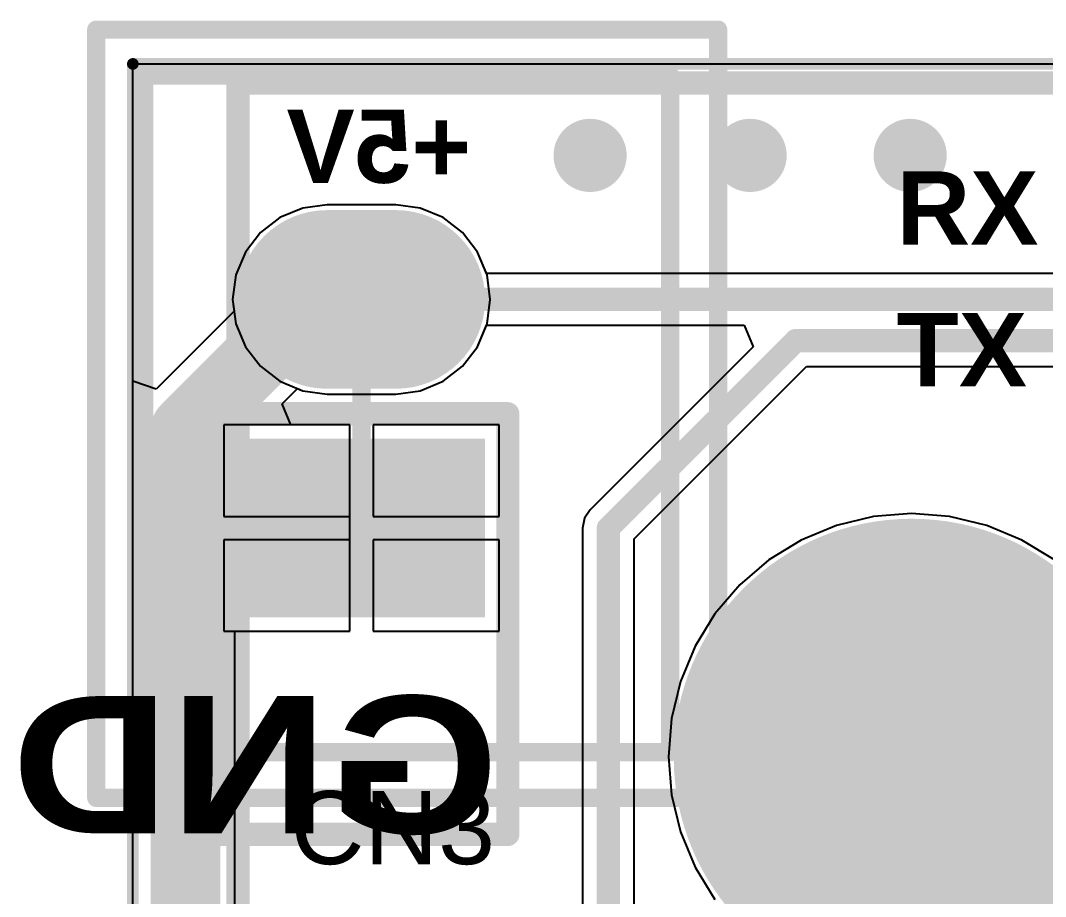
# Model space of a CAD drawing. Header units: inches. Extents: x -2.6 to 46, y -0.6 to 52.9.
# Drawn here: x -1.23 to 9.98, y 40.9 to 50.47 of the extents above; entities that cross this region are included whole.
import ezdxf

# ---------------------------------------------------------------- set-up
doc = ezdxf.new("R2010")
doc.units = ezdxf.units.IN
for name, color, linetype in [('Bottom Layer', 5, 'Continuous'), ('Bottom Overlay', 54, 'Continuous'), ('Bottom Solder', 6, 'Continuous'), ('Mechanical 1', 6, 'Continuous'), ('Mechanical 13', 56, 'Continuous'), ('Mechanical 15', 56, 'Continuous'), ('Multi-Layer', 9, 'Continuous'), ('Top Layer', 1, 'Continuous'), ('Top Overlay', 2, 'Continuous'), ('Top Solder', 216, 'Continuous')]:
    doc.layers.add(name, color=color, linetype=linetype)
doc.styles.add('Arial', font='', dxfattribs={"height": 0.2})
doc.styles.add('Arial Black_Bold', font='', dxfattribs={"height": 0.2})
doc.styles.add('Arial_Bold', font='', dxfattribs={"height": 0.2})
doc.styles.get('Arial').set_extended_font_data('Arial')
doc.styles.get('Arial Black_Bold').set_extended_font_data('Arial Black', bold=True)
doc.styles.get('Arial_Bold').set_extended_font_data('Arial', bold=True)

msp = doc.modelspace()

# ---------------------------------------------------------------- hatches: boundary and pattern name
at = {"layer": 'Bottom Layer'}
h = msp.add_hatch(color=5, dxfattribs=at)
edge = h.paths.add_edge_path()
edge.add_arc((5, 49), 0.4, 0, 360)
h = msp.add_hatch(color=5, dxfattribs=at)
edge = h.paths.add_edge_path()
edge.add_arc((6.75, 49), 0.4, 0, 360)
h = msp.add_hatch(color=5, dxfattribs=at)
edge = h.paths.add_edge_path()
edge.add_arc((8.5, 49), 0.4, 0, 360)
h = msp.add_hatch(color=5, dxfattribs=at)
edge = h.paths.add_edge_path()
edge.add_arc((2.875, 47.425), 0.875, 270, 450)
edge.add_line((2.875, 48.3), (2.125, 48.3))
edge.add_arc((2.125, 47.425), 0.875, 90, 270)
edge.add_line((2.125, 46.55), (2.875, 46.55))
msp.add_hatch(color=5, dxfattribs=at).paths.add_polyline_path([(1.25, 44.05), (1.25, 45.8), (3.75, 45.8), (3.75, 44.05)])
h = msp.add_hatch(color=5, dxfattribs=at)
edge = h.paths.add_edge_path()
edge.add_arc((8.516, 42.425), 2.5, 0, 360)
at = {"layer": 'Bottom Solder'}
h = msp.add_hatch(color=6, dxfattribs=at)
edge = h.paths.add_edge_path()
edge.add_arc((2.875, 47.425), 0.977, 270, 450)
edge.add_line((2.875, 48.402), (2.125, 48.402))
edge.add_arc((2.125, 47.425), 0.977, 90, 270)
edge.add_line((2.125, 46.448), (2.875, 46.448))
msp.add_hatch(color=6, dxfattribs=at).paths.add_polyline_path([(1.148, 43.948), (1.148, 45.902), (3.852, 45.902), (3.852, 43.948)])
h = msp.add_hatch(color=6, dxfattribs=at)
edge = h.paths.add_edge_path()
edge.add_arc((8.516, 42.425), 2.602, 0, 360)
at = {"layer": 'Multi-Layer'}
h = msp.add_hatch(color=9, dxfattribs=at)
edge = h.paths.add_edge_path()
edge.add_arc((2.875, 47.425), 0.875, 270, 450)
edge.add_line((2.875, 48.3), (2.125, 48.3))
edge.add_arc((2.125, 47.425), 0.875, 90, 270)
edge.add_line((2.125, 46.55), (2.875, 46.55))
msp.add_hatch(color=9, dxfattribs=at).paths.add_polyline_path([(1.25, 44.05), (1.25, 45.8), (3.75, 45.8), (3.75, 44.05)])
h = msp.add_hatch(color=9, dxfattribs=at)
edge = h.paths.add_edge_path()
edge.add_arc((8.516, 42.425), 2.5, 0, 360)
at = {"layer": 'Top Layer'}
h = msp.add_hatch(color=1, dxfattribs=at)
edge = h.paths.add_edge_path()
edge.add_arc((5, 49), 0.4, 0, 360)
h = msp.add_hatch(color=1, dxfattribs=at)
edge = h.paths.add_edge_path()
edge.add_arc((6.75, 49), 0.4, 0, 360)
h = msp.add_hatch(color=1, dxfattribs=at)
edge = h.paths.add_edge_path()
edge.add_arc((8.5, 49), 0.4, 0, 360)
h = msp.add_hatch(color=1, dxfattribs=at)
edge = h.paths.add_edge_path()
edge.add_arc((2.875, 47.425), 0.875, 270, 450)
edge.add_line((2.875, 48.3), (2.125, 48.3))
edge.add_arc((2.125, 47.425), 0.875, 90, 270)
edge.add_line((2.125, 46.55), (2.875, 46.55))
msp.add_hatch(color=1, dxfattribs=at).paths.add_polyline_path([(1.25, 44.05), (1.25, 45.8), (3.75, 45.8), (3.75, 44.05)])
h = msp.add_hatch(color=1, dxfattribs=at)
edge = h.paths.add_edge_path()
edge.add_arc((8.516, 42.425), 2.5, 0, 360)
at = {"layer": 'Top Solder'}
h = msp.add_hatch(color=216, dxfattribs=at)
edge = h.paths.add_edge_path()
edge.add_arc((2.875, 47.425), 0.977, 270, 450)
edge.add_line((2.875, 48.402), (2.125, 48.402))
edge.add_arc((2.125, 47.425), 0.977, 90, 270)
edge.add_line((2.125, 46.448), (2.875, 46.448))
msp.add_hatch(color=216, dxfattribs=at).paths.add_polyline_path([(1.148, 43.948), (1.148, 45.902), (3.852, 45.902), (3.852, 43.948)])
h = msp.add_hatch(color=216, dxfattribs=at)
edge = h.paths.add_edge_path()
edge.add_arc((8.516, 42.425), 2.602, 0, 360)

# ---------------------------------------------------------------- linework, layer by layer
at = {"layer": 'Bottom Layer'}
for p, q in [((0, 46.537), (0, 50)), ((0, 50), (18.141, 50)), ((1.857, 48.424), (1.608, 48.32)), ((2.125, 48.459), (1.857, 48.424)), ((2.875, 48.459), (2.125, 48.459)), ((3.143, 48.424), (2.875, 48.459)), ((3.392, 48.32), (3.143, 48.424)), ((1.608, 48.32), (1.394, 48.156)), ((3.606, 48.156), (3.392, 48.32)), ((1.394, 48.156), (1.23, 47.942)), ((3.77, 47.942), (3.606, 48.156)), ((1.23, 47.942), (1.126, 47.693)), ((3.867, 47.707), (3.77, 47.942)), ((1.126, 47.693), (1.091, 47.425)), ((10.158, 47.707), (3.867, 47.707)), ((1.091, 47.425), (1.108, 47.298)), ((1.108, 47.298), (0.254, 46.445)), ((3.77, 46.908), (3.867, 47.143)), ((3.867, 47.143), (6.686, 47.143)), ((6.686, 47.143), (6.783, 46.908)), ((3.606, 46.694), (3.77, 46.908)), ((6.783, 46.908), (5, 45.125)), ((3.392, 46.53), (3.606, 46.694)), ((5.482, 44.808), (7.367, 46.693)), ((7.367, 46.693), (10.426, 46.693)), ((0.01, 46.529), (0, 46.537)), ((0.254, 46.445), (0.01, 46.529)), ((3.143, 46.426), (3.392, 46.53)), ((1.632, 46.283), (1.799, 46.45)), ((1.799, 46.45), (1.857, 46.426)), ((1.857, 46.426), (2.125, 46.391)), ((2.875, 46.391), (3.143, 46.426)), ((2.125, 46.391), (2.875, 46.391)), ((1.727, 46.054), (1.632, 46.283)), ((2.373, 46.054), (1.727, 46.054)), ((2.373, 44.925), (2.373, 46.054)), ((4.004, 46.054), (2.627, 46.054)), ((2.627, 46.054), (2.627, 45.052)), ((4.004, 45.052), (4.004, 46.054)), ((5, 45.125), (4.939, 45.033)), ((8.516, 45.083), (8.1, 45.05)), ((8.932, 45.05), (8.516, 45.083)), ((2.627, 45.052), (4.004, 45.052)), ((4.939, 45.033), (4.918, 44.925)), ((7.695, 44.953), (7.309, 44.793)), ((8.1, 45.05), (7.695, 44.953)), ((9.337, 44.953), (8.932, 45.05)), ((9.723, 44.793), (9.337, 44.953)), ((2.373, 43.796), (2.373, 44.925)), ((4.918, 44.925), (4.918, 44.925)), ((4.918, 44.925), (4.918, 37.515)), ((4.004, 44.798), (2.627, 44.798)), ((2.627, 44.798), (2.627, 43.796)), ((4.004, 43.796), (4.004, 44.798)), ((5.482, 37.398), (5.482, 44.808)), ((7.309, 44.793), (6.954, 44.576)), ((10.078, 44.576), (9.723, 44.793)), ((6.954, 44.576), (6.636, 44.305)), ((6.636, 44.305), (6.365, 43.987)), ((6.365, 43.987), (6.148, 43.632)), ((1.116, 38.912), (1.116, 43.796)), ((1.116, 43.796), (2.373, 43.796)), ((2.627, 43.796), (4.004, 43.796)), ((6.148, 43.632), (5.988, 43.246)), ((5.988, 43.246), (5.891, 42.841)), ((5.891, 42.841), (5.858, 42.425)), ((5.858, 42.425), (5.891, 42.009)), ((5.891, 42.009), (5.988, 41.604)), ((5.988, 41.604), (6.148, 41.218)), ((6.148, 41.218), (6.365, 40.863))]:
    msp.add_line(p, q, dxfattribs=at)
for points in [[(0.575, 46, 0.762, 0.762, 0), (2, 47.425, 0.762, 0.762, 0)], [(2, 47.425, 0.508, 0.508, 0), (2.5, 47.425, 0.508, 0.508, 0)], [(2.5, 47.425, 0.254, 0.254, 0), (10.275, 47.425, 0.254, 0.254, 0)], [(5.2, 44.925, 0.254, 0.254, 0), (7.25, 46.975, 0.254, 0.254, 0)], [(7.25, 46.975, 0.254, 0.254, 0), (10.426, 46.975, 0.254, 0.254, 0)], [(0.575, 37.75, 0.762, 0.762, 0), (0.575, 46, 0.762, 0.762, 0)], [(5.2, 37.398, 0.254, 0.254, 0), (5.2, 44.925, 0.254, 0.254, 0)]]:
    msp.add_lwpolyline(points, format="xyseb", dxfattribs=at)
for points in [[(1.81, 47.425, 0.381, 0.381, 1), (2.191, 47.425, 0.381, 0.381, 1)], [(1.873, 47.425, 0.254, 0.254, 1), (2.127, 47.425, 0.254, 0.254, 1)], [(2.373, 47.425, 0.254, 0.254, 1), (2.627, 47.425, 0.254, 0.254, 1)], [(2.437, 47.425, 0.127, 0.127, 1), (2.564, 47.425, 0.127, 0.127, 1)], [(7.186, 46.975, 0.127, 0.127, 1), (7.313, 46.975, 0.127, 0.127, 1)], [(7.186, 46.975, 0.127, 0.127, 1), (7.313, 46.975, 0.127, 0.127, 1)], [(0.385, 46, 0.381, 0.381, 1), (0.766, 46, 0.381, 0.381, 1)], [(0.385, 46, 0.381, 0.381, 1), (0.766, 46, 0.381, 0.381, 1)], [(5.136, 44.925, 0.127, 0.127, 1), (5.263, 44.925, 0.127, 0.127, 1)], [(5.136, 44.925, 0.127, 0.127, 1), (5.263, 44.925, 0.127, 0.127, 1)]]:
    msp.add_lwpolyline(points, format="xyseb", close=True, dxfattribs=at)
at = {"layer": 'Bottom Overlay'}
for points in [[(0.9, 41.575, 0.254, 0.254, 0), (0.9, 46.175, 0.254, 0.254, 0)], [(0.9, 46.175, 0.254, 0.254, 0), (4.1, 46.175, 0.254, 0.254, 0)], [(4.1, 41.575, 0.254, 0.254, 0), (4.1, 46.175, 0.254, 0.254, 0)], [(0.9, 41.575, 0.254, 0.254, 0), (4.1, 41.575, 0.254, 0.254, 0)]]:
    msp.add_lwpolyline(points, format="xyseb", dxfattribs=at)
for points in [[(0.837, 46.175, 0.127, 0.127, 1), (0.964, 46.175, 0.127, 0.127, 1)], [(0.837, 46.175, 0.127, 0.127, 1), (0.964, 46.175, 0.127, 0.127, 1)], [(4.036, 46.175, 0.127, 0.127, 1), (4.163, 46.175, 0.127, 0.127, 1)], [(4.036, 46.175, 0.127, 0.127, 1), (4.163, 46.175, 0.127, 0.127, 1)], [(0.837, 41.575, 0.127, 0.127, 1), (0.964, 41.575, 0.127, 0.127, 1)], [(0.837, 41.575, 0.127, 0.127, 1), (0.964, 41.575, 0.127, 0.127, 1)], [(4.036, 41.575, 0.127, 0.127, 1), (4.163, 41.575, 0.127, 0.127, 1)], [(4.036, 41.575, 0.127, 0.127, 1), (4.163, 41.575, 0.127, 0.127, 1)]]:
    msp.add_lwpolyline(points, format="xyseb", close=True, dxfattribs=at)
at = {"layer": 'Mechanical 1'}
for points in [[(0, 0, 0.127, 0.127, 0), (0, 50, 0.127, 0.127, 0)], [(0, 50, 0.127, 0.127, 0), (38.25, 50, 0.127, 0.127, 0)]]:
    msp.add_lwpolyline(points, format="xyseb", dxfattribs=at)
msp.add_lwpolyline([(-0.032, 50, 0.0635, 0.0635, 1), (0.032, 50, 0.0635, 0.0635, 1)], format="xyseb", close=True, dxfattribs=at)
msp.add_lwpolyline([(-0.032, 50, 0.0635, 0.0635, 1), (0.032, 50, 0.0635, 0.0635, 1)], format="xyseb", close=True, dxfattribs=at)
at = {"layer": 'Mechanical 13'}
for points in [[(0.125, 42.475, 0.2, 0.2, 0), (0.125, 49.875, 0.2, 0.2, 0)], [(0.125, 49.875, 0.2, 0.2, 0), (5.875, 49.875, 0.2, 0.2, 0)], [(1.15, 49.791, 0.254, 0.254, 0), (43.85, 49.791, 0.254, 0.254, 0)], [(1.15, 9.405, 0.254, 0.254, 0), (1.15, 49.791, 0.254, 0.254, 0)], [(5.875, 42.475, 0.2, 0.2, 0), (5.875, 49.875, 0.2, 0.2, 0)], [(0.125, 42.475, 0.2, 0.2, 0), (5.875, 42.475, 0.2, 0.2, 0)]]:
    msp.add_lwpolyline(points, format="xyseb", dxfattribs=at)
for points in [[(0.075, 49.875, 0.1, 0.1, 1), (0.175, 49.875, 0.1, 0.1, 1)], [(0.075, 49.875, 0.1, 0.1, 1), (0.175, 49.875, 0.1, 0.1, 1)], [(1.087, 49.791, 0.127, 0.127, 1), (1.214, 49.791, 0.127, 0.127, 1)], [(1.087, 49.791, 0.127, 0.127, 1), (1.214, 49.791, 0.127, 0.127, 1)], [(5.825, 49.875, 0.1, 0.1, 1), (5.925, 49.875, 0.1, 0.1, 1)], [(5.825, 49.875, 0.1, 0.1, 1), (5.925, 49.875, 0.1, 0.1, 1)], [(0.075, 42.475, 0.1, 0.1, 1), (0.175, 42.475, 0.1, 0.1, 1)], [(0.075, 42.475, 0.1, 0.1, 1), (0.175, 42.475, 0.1, 0.1, 1)], [(5.825, 42.475, 0.1, 0.1, 1), (5.925, 42.475, 0.1, 0.1, 1)], [(5.825, 42.475, 0.1, 0.1, 1), (5.925, 42.475, 0.1, 0.1, 1)]]:
    msp.add_lwpolyline(points, format="xyseb", close=True, dxfattribs=at)
at = {"layer": 'Mechanical 15'}
for points in [[(-0.4, 41.975, 0.2, 0.2, 0), (-0.4, 50.375, 0.2, 0.2, 0)], [(-0.4, 50.375, 0.2, 0.2, 0), (6.4, 50.375, 0.2, 0.2, 0)], [(6.4, 41.975, 0.2, 0.2, 0), (6.4, 50.375, 0.2, 0.2, 0)], [(2.5, 45.675, 0.2, 0.2, 0), (2.5, 46.675, 0.2, 0.2, 0)], [(2, 46.175, 0.2, 0.2, 0), (3, 46.175, 0.2, 0.2, 0)], [(-0.4, 41.975, 0.2, 0.2, 0), (6.4, 41.975, 0.2, 0.2, 0)]]:
    msp.add_lwpolyline(points, format="xyseb", dxfattribs=at)
for points in [[(-0.45, 50.375, 0.1, 0.1, 1), (-0.35, 50.375, 0.1, 0.1, 1)], [(-0.45, 50.375, 0.1, 0.1, 1), (-0.35, 50.375, 0.1, 0.1, 1)], [(6.35, 50.375, 0.1, 0.1, 1), (6.45, 50.375, 0.1, 0.1, 1)], [(6.35, 50.375, 0.1, 0.1, 1), (6.45, 50.375, 0.1, 0.1, 1)], [(2.45, 46.675, 0.1, 0.1, 1), (2.55, 46.675, 0.1, 0.1, 1)], [(1.95, 46.175, 0.1, 0.1, 1), (2.05, 46.175, 0.1, 0.1, 1)], [(2.95, 46.175, 0.1, 0.1, 1), (3.05, 46.175, 0.1, 0.1, 1)], [(2.45, 45.675, 0.1, 0.1, 1), (2.55, 45.675, 0.1, 0.1, 1)], [(-0.45, 41.975, 0.1, 0.1, 1), (-0.35, 41.975, 0.1, 0.1, 1)], [(-0.45, 41.975, 0.1, 0.1, 1), (-0.35, 41.975, 0.1, 0.1, 1)], [(6.35, 41.975, 0.1, 0.1, 1), (6.45, 41.975, 0.1, 0.1, 1)], [(6.35, 41.975, 0.1, 0.1, 1), (6.45, 41.975, 0.1, 0.1, 1)]]:
    msp.add_lwpolyline(points, format="xyseb", close=True, dxfattribs=at)
at = {"layer": 'Top Layer'}
for p, q in [((0, 26.573), (0, 50)), ((0, 50), (15.866, 50)), ((1.857, 48.424), (1.608, 48.32)), ((2.125, 48.459), (1.857, 48.424)), ((2.875, 48.459), (2.125, 48.459)), ((3.143, 48.424), (2.875, 48.459)), ((3.392, 48.32), (3.143, 48.424)), ((1.608, 48.32), (1.394, 48.156)), ((3.606, 48.156), (3.392, 48.32)), ((1.394, 48.156), (1.23, 47.942)), ((3.77, 47.942), (3.606, 48.156)), ((1.23, 47.942), (1.126, 47.693)), ((3.874, 47.693), (3.77, 47.942)), ((1.126, 47.693), (1.091, 47.425)), ((3.909, 47.425), (3.874, 47.693)), ((1.091, 47.425), (1.126, 47.157)), ((3.874, 47.157), (3.909, 47.425)), ((1.126, 47.157), (1.23, 46.908)), ((3.77, 46.908), (3.874, 47.157)), ((1.23, 46.908), (1.394, 46.694)), ((3.606, 46.694), (3.77, 46.908)), ((1.394, 46.694), (1.608, 46.53)), ((3.392, 46.53), (3.606, 46.694)), ((1.608, 46.53), (1.857, 46.426)), ((3.143, 46.426), (3.392, 46.53)), ((1.857, 46.426), (2.125, 46.391)), ((2.875, 46.391), (3.143, 46.426)), ((2.125, 46.391), (2.875, 46.391)), ((2.373, 46.054), (0.996, 46.054)), ((0.996, 46.054), (0.996, 45.052)), ((2.373, 45.052), (2.373, 46.054)), ((4.004, 46.054), (2.627, 46.054)), ((2.627, 46.054), (2.627, 45.052)), ((4.004, 45.052), (4.004, 46.054)), ((8.516, 45.083), (8.1, 45.05)), ((8.932, 45.05), (8.516, 45.083)), ((0.996, 45.052), (2.373, 45.052)), ((2.627, 45.052), (4.004, 45.052)), ((7.695, 44.953), (7.309, 44.793)), ((8.1, 45.05), (7.695, 44.953)), ((9.337, 44.953), (8.932, 45.05)), ((9.723, 44.793), (9.337, 44.953)), ((2.373, 44.798), (0.996, 44.798)), ((0.996, 44.798), (0.996, 43.796)), ((2.373, 43.796), (2.373, 44.798)), ((4.004, 44.798), (2.627, 44.798)), ((2.627, 44.798), (2.627, 43.796)), ((4.004, 43.796), (4.004, 44.798)), ((7.309, 44.793), (6.954, 44.576)), ((10.078, 44.576), (9.723, 44.793)), ((6.954, 44.576), (6.636, 44.305)), ((6.636, 44.305), (6.365, 43.987)), ((6.365, 43.987), (6.148, 43.632)), ((0.996, 43.796), (2.373, 43.796)), ((2.627, 43.796), (4.004, 43.796)), ((6.148, 43.632), (5.988, 43.246)), ((5.988, 43.246), (5.891, 42.841)), ((5.891, 42.841), (5.858, 42.425)), ((5.858, 42.425), (5.891, 42.009)), ((5.891, 42.009), (5.988, 41.604)), ((5.988, 41.604), (6.148, 41.218)), ((6.148, 41.218), (6.365, 40.863))]:
    msp.add_line(p, q, dxfattribs=at)
at = {"layer": 'Top Overlay'}
for points in [[(0.125, 49.875, 0.2, 0.2, 0), (5.875, 49.875, 0.2, 0.2, 0)], [(0.125, 42.475, 0.2, 0.2, 0), (0.125, 49.875, 0.2, 0.2, 0)], [(5.875, 42.475, 0.2, 0.2, 0), (5.875, 49.875, 0.2, 0.2, 0)], [(0.125, 42.475, 0.2, 0.2, 0), (5.875, 42.475, 0.2, 0.2, 0)]]:
    msp.add_lwpolyline(points, format="xyseb", dxfattribs=at)
for points in [[(0.075, 49.875, 0.1, 0.1, 1), (0.175, 49.875, 0.1, 0.1, 1)], [(0.075, 49.875, 0.1, 0.1, 1), (0.175, 49.875, 0.1, 0.1, 1)], [(5.825, 49.875, 0.1, 0.1, 1), (5.925, 49.875, 0.1, 0.1, 1)], [(5.825, 49.875, 0.1, 0.1, 1), (5.925, 49.875, 0.1, 0.1, 1)], [(0.075, 42.475, 0.1, 0.1, 1), (0.175, 42.475, 0.1, 0.1, 1)], [(0.075, 42.475, 0.1, 0.1, 1), (0.175, 42.475, 0.1, 0.1, 1)], [(5.825, 42.475, 0.1, 0.1, 1), (5.925, 42.475, 0.1, 0.1, 1)], [(5.825, 42.475, 0.1, 0.1, 1), (5.925, 42.475, 0.1, 0.1, 1)]]:
    msp.add_lwpolyline(points, format="xyseb", close=True, dxfattribs=at)

# ---------------------------------------------------------------- texts
at = {"layer": 'Bottom Overlay', "text_generation_flag": 2}
for s, height, style, p in [('+5V', 0.8, 'Arial_Bold', (3.7, 48.7)), ('GND', 1.5, 'Arial Black_Bold', (4, 41.588))]:
    msp.add_text(s, height=height, rotation=360, dxfattribs=dict(at, style=style)).set_placement(p)
at = {"layer": 'Top Overlay'}
for s, style, p in [('RX', 'Arial_Bold', (8.35, 48.025)), ('TX', 'Arial_Bold', (8.35, 46.475)), ('CN3', 'Arial', (1.725, 41.25))]:
    msp.add_text(s, height=0.8, rotation=360, dxfattribs=dict(at, style=style)).set_placement(p)

doc.saveas('drawing.dxf')
